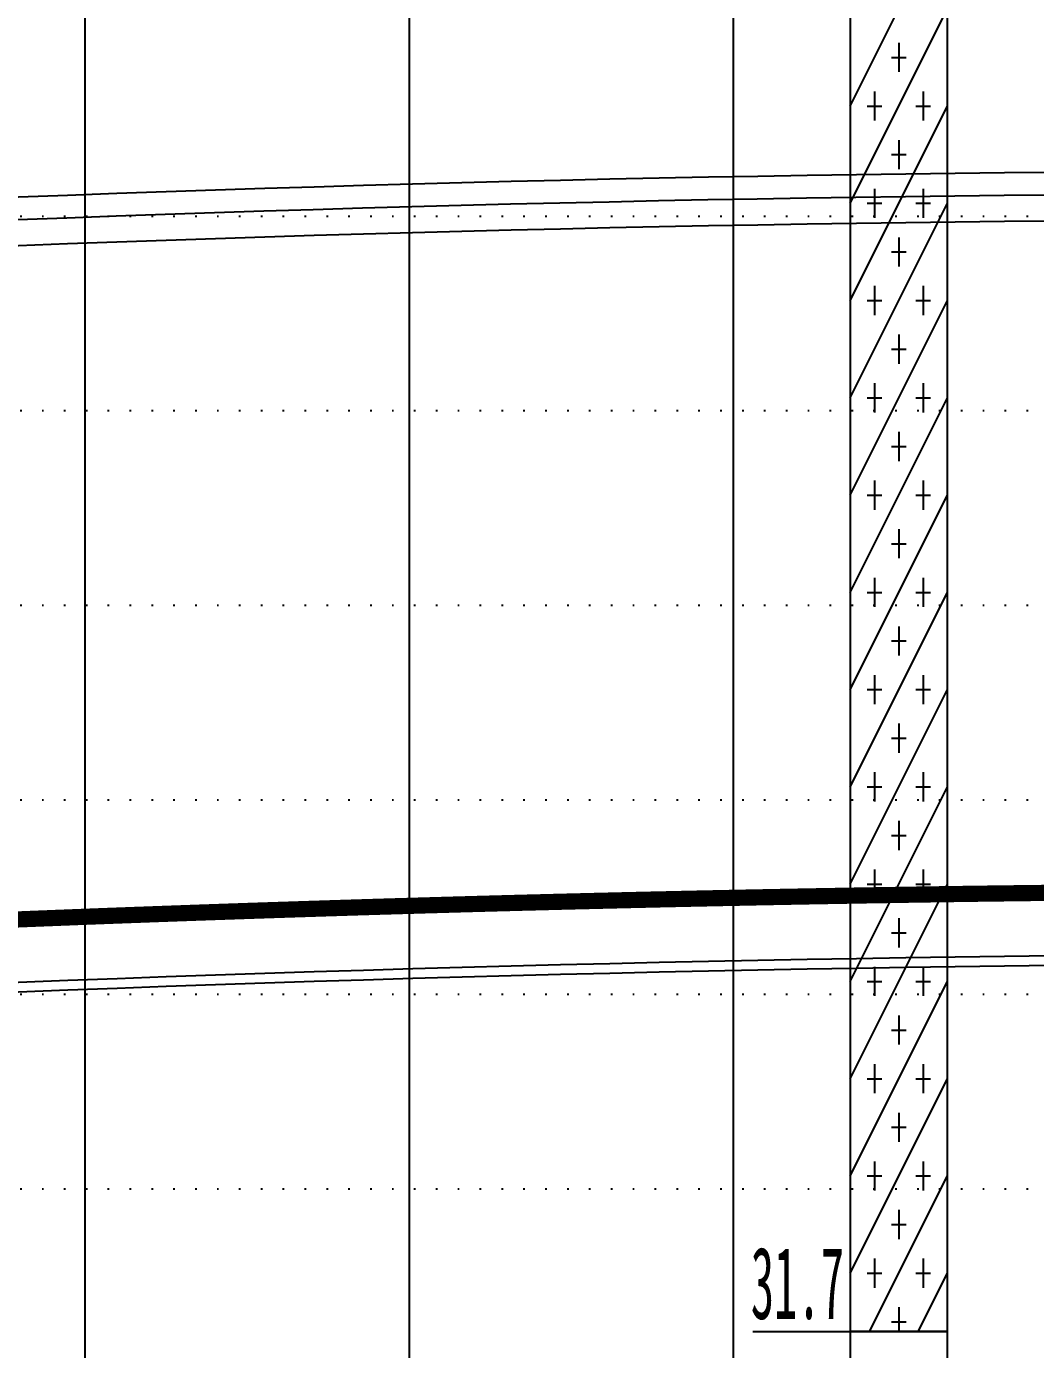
# Model space of a CAD drawing. Header units: millimetres. Extents: x -1499 to 6658, y -12483 to -6008.
# Drawn here: x 3072.5 to 3134.8, y -10839 to -10757.4 of the extents above; entities that cross this region are included whole.
import ezdxf

# ---------------------------------------------------------------- set-up
doc = ezdxf.new("R2010")
doc.units = ezdxf.units.MM
doc.linetypes.add('A-DOTLN01H', pattern=[0.125, 0, -0.125])
for name, color, linetype in [('32fgasdgasdf', 7, 'Continuous'), ('CR-GRID', 56, 'A-DOTLN01H'), ('CS-CONC-MAJR', 4, 'Continuous'), ('CS-EXCV', 3, 'A-DIGLN01'), ('수직그리드', 1, 'Continuous'), ('종단계획선', 7, 'Continuous')]:
    doc.layers.add(name, color=color, linetype=linetype)
doc.styles.add('굴림체', font='굴림체')
doc.linetypes.add('A-DIGLN01', pattern='A,0.9,-0.2,[19,kscals.shx,S=0.1,R=180,X=0,Y=0],0.9', length=2)

msp = doc.modelspace()

# ---------------------------------------------------------------- linework, layer by layer
at = {"layer": '32fgasdgasdf'}
for p, q in [((3123.377, -10681.268), (3123.377, -10837.868)), ((3129.377, -10837.868), (3129.377, -10681.268)), ((3123.377, -10762.268), (3129.377, -10750.268)), ((3123.377, -10768.268), (3129.377, -10756.268)), ((3126.377, -10758.368), (3126.377, -10760.168)), ((3125.927, -10759.268), (3126.827, -10759.268)), ((3124.877, -10761.368), (3124.877, -10763.168)), ((3127.877, -10761.368), (3127.877, -10763.168)), ((3123.377, -10774.268), (3129.377, -10762.268)), ((3124.427, -10762.268), (3125.327, -10762.268)), ((3127.427, -10762.268), (3128.327, -10762.268)), ((3126.377, -10764.368), (3126.377, -10766.168)), ((3125.927, -10765.268), (3126.827, -10765.268)), ((3124.877, -10767.368), (3124.877, -10769.168)), ((3127.877, -10767.368), (3127.877, -10769.168)), ((3123.377, -10780.268), (3129.377, -10768.268)), ((3124.427, -10768.268), (3125.327, -10768.268)), ((3127.427, -10768.268), (3128.327, -10768.268)), ((3126.377, -10770.368), (3126.377, -10772.168)), ((3125.927, -10771.268), (3126.827, -10771.268)), ((3124.877, -10773.368), (3124.877, -10775.168)), ((3127.877, -10773.368), (3127.877, -10775.168)), ((3123.377, -10786.268), (3129.377, -10774.268)), ((3124.427, -10774.268), (3125.327, -10774.268)), ((3127.427, -10774.268), (3128.327, -10774.268)), ((3126.377, -10776.368), (3126.377, -10778.168)), ((3125.927, -10777.268), (3126.827, -10777.268)), ((3124.877, -10779.368), (3124.877, -10781.168)), ((3127.877, -10779.368), (3127.877, -10781.168)), ((3123.377, -10792.268), (3129.377, -10780.268)), ((3124.427, -10780.268), (3125.327, -10780.268)), ((3127.427, -10780.268), (3128.327, -10780.268)), ((3126.377, -10782.368), (3126.377, -10784.168)), ((3125.927, -10783.268), (3126.827, -10783.268)), ((3124.877, -10785.368), (3124.877, -10787.168)), ((3127.877, -10785.368), (3127.877, -10787.168)), ((3123.377, -10798.268), (3129.377, -10786.268)), ((3124.427, -10786.268), (3125.327, -10786.268)), ((3127.427, -10786.268), (3128.327, -10786.268)), ((3126.377, -10788.368), (3126.377, -10790.168)), ((3125.927, -10789.268), (3126.827, -10789.268)), ((3124.877, -10791.368), (3124.877, -10793.168)), ((3127.877, -10791.368), (3127.877, -10793.168)), ((3123.377, -10804.268), (3129.377, -10792.268)), ((3124.427, -10792.268), (3125.327, -10792.268)), ((3127.427, -10792.268), (3128.327, -10792.268)), ((3126.377, -10794.368), (3126.377, -10796.168)), ((3125.927, -10795.268), (3126.827, -10795.268)), ((3124.877, -10797.368), (3124.877, -10799.168)), ((3127.877, -10797.368), (3127.877, -10799.168)), ((3123.377, -10810.268), (3129.377, -10798.268)), ((3124.427, -10798.268), (3125.327, -10798.268)), ((3127.427, -10798.268), (3128.327, -10798.268)), ((3126.377, -10800.368), (3126.377, -10802.168)), ((3125.927, -10801.268), (3126.827, -10801.268)), ((3124.877, -10803.368), (3124.877, -10805.168)), ((3127.877, -10803.368), (3127.877, -10805.168)), ((3123.377, -10816.268), (3129.377, -10804.268)), ((3124.427, -10804.268), (3125.327, -10804.268)), ((3127.427, -10804.268), (3128.327, -10804.268)), ((3126.377, -10806.368), (3126.377, -10808.168)), ((3125.927, -10807.268), (3126.827, -10807.268)), ((3124.877, -10809.368), (3124.877, -10811.168)), ((3127.877, -10809.368), (3127.877, -10811.168)), ((3123.377, -10822.268), (3129.377, -10810.268)), ((3124.427, -10810.268), (3125.327, -10810.268)), ((3127.427, -10810.268), (3128.327, -10810.268)), ((3126.377, -10812.368), (3126.377, -10814.168)), ((3125.927, -10813.268), (3126.827, -10813.268)), ((3124.877, -10815.368), (3124.877, -10817.168)), ((3127.877, -10815.368), (3127.877, -10817.168)), ((3123.377, -10828.268), (3129.377, -10816.268)), ((3124.427, -10816.268), (3125.327, -10816.268)), ((3127.427, -10816.268), (3128.327, -10816.268)), ((3126.377, -10818.368), (3126.377, -10820.168)), ((3125.927, -10819.268), (3126.827, -10819.268)), ((3124.877, -10821.368), (3124.877, -10823.168)), ((3127.877, -10821.368), (3127.877, -10823.168)), ((3123.377, -10834.268), (3129.377, -10822.268)), ((3124.427, -10822.268), (3125.327, -10822.268)), ((3127.427, -10822.268), (3128.327, -10822.268)), ((3126.377, -10824.368), (3126.377, -10826.168)), ((3125.927, -10825.268), (3126.827, -10825.268)), ((3124.877, -10827.368), (3124.877, -10829.168)), ((3127.877, -10827.368), (3127.877, -10829.168)), ((3124.427, -10828.268), (3125.327, -10828.268)), ((3124.577, -10837.868), (3129.377, -10828.268)), ((3127.427, -10828.268), (3128.327, -10828.268)), ((3126.377, -10830.368), (3126.377, -10832.168)), ((3125.927, -10831.268), (3126.827, -10831.268)), ((3124.877, -10833.368), (3124.877, -10835.168)), ((3127.877, -10833.368), (3127.877, -10835.168)), ((3124.427, -10834.268), (3125.327, -10834.268)), ((3127.427, -10834.268), (3128.327, -10834.268)), ((3127.577, -10837.868), (3129.377, -10834.268)), ((3126.377, -10836.368), (3126.377, -10837.868)), ((3117.377, -10837.868), (3123.377, -10837.868)), ((3123.377, -10837.868), (3129.377, -10837.868)), ((3123.377, -10837.868), (3123.377, -10872.668)), ((3129.377, -10837.868), (3123.377, -10837.868)), ((3125.927, -10837.268), (3126.827, -10837.268)), ((3129.377, -10872.668), (3129.377, -10837.868))]:
    msp.add_line(p, q, dxfattribs=at)
at = {"layer": 'CR-GRID', "linetype": 'A-DOTLN01H', "ltscale": 10}
for p, q in [((696.157, -10769.058), (6196.157, -10769.058)), ((696.157, -10781.058), (6196.157, -10781.058)), ((696.157, -10793.058), (6196.157, -10793.058)), ((696.157, -10805.058), (6196.157, -10805.058)), ((696.157, -10817.058), (6196.157, -10817.058)), ((696.157, -10829.058), (6196.157, -10829.058))]:
    msp.add_line(p, q, dxfattribs=at)
at = {"layer": 'CS-CONC-MAJR'}
for points in [[(3151.153, -10767.671, 0.044471), (2763.564, -10803.162), (2327.157, -10881.663)], [(3151.157, -10769.271, 0.044472), (2763.849, -10804.736), (2327.157, -10883.289)], [(2327.157, -10928.571), (2763.849, -10850.018, -0.043359), (3151.157, -10814.553, -4.981195)]]:
    msp.add_lwpolyline(points, format="xyb", dxfattribs=at)
at = {"layer": 'CS-EXCV', "ltscale": 5}
for points in [[(3151.157, -10766.271, 0.044472), (2763.849, -10801.736), (2327.157, -10880.289)], [(2327.157, -10929.171), (2763.849, -10850.618, -0.043359), (3151.157, -10815.153, -4.981195)]]:
    msp.add_lwpolyline(points, format="xyb", dxfattribs=at)
at = {"layer": '수직그리드'}
for p, q in [((3076.157, -10543.158), (3076.157, -11873.058)), ((3096.157, -10575.318), (3096.157, -11873.058)), ((3116.157, -10615.374), (3116.157, -11873.058))]:
    msp.add_line(p, q, dxfattribs=at)
at = {"layer": '종단계획선', "const_width": 1, "flags": 128}
msp.add_lwpolyline([(3071.957, -10812.447), (3073.157, -10812.399), (3074.357, -10812.352), (3075.557, -10812.305), (3076.757, -10812.259), (3077.957, -10812.214), (3079.157, -10812.17), (3080.357, -10812.126), (3081.557, -10812.083), (3082.757, -10812.04), (3083.957, -10811.998), (3085.157, -10811.957), (3086.357, -10811.916), (3087.557, -10811.876), (3088.757, -10811.837), (3089.957, -10811.798), (3091.157, -10811.76), (3092.357, -10811.722), (3093.557, -10811.685), (3094.757, -10811.649), (3095.957, -10811.614), (3097.157, -10811.579), (3098.357, -10811.545), (3099.557, -10811.511), (3100.757, -10811.478), (3101.957, -10811.446), (3103.157, -10811.414), (3104.357, -10811.384), (3105.557, -10811.353), (3106.757, -10811.324), (3107.957, -10811.295), (3109.157, -10811.266), (3110.357, -10811.238), (3111.557, -10811.211), (3112.757, -10811.185), (3113.957, -10811.159), (3115.157, -10811.134), (3116.357, -10811.11), (3117.557, -10811.086), (3118.757, -10811.063), (3119.957, -10811.04), (3121.157, -10811.018), (3122.357, -10810.997), (3123.557, -10810.976), (3124.757, -10810.956), (3125.957, -10810.937), (3127.157, -10810.918), (3128.357, -10810.9), (3129.557, -10810.883), (3130.757, -10810.866), (3131.957, -10810.85), (3133.157, -10810.835), (3134.357, -10810.82), (3135.557, -10810.806)], dxfattribs=at)

# ---------------------------------------------------------------- texts
at = {"layer": '32fgasdgasdf', "style": '굴림체', "width": 0.5}
msp.add_text('  31.7', height=4.4444, dxfattribs=at).set_placement((3114.377, -10837.09))

doc.saveas('drawing.dxf')
